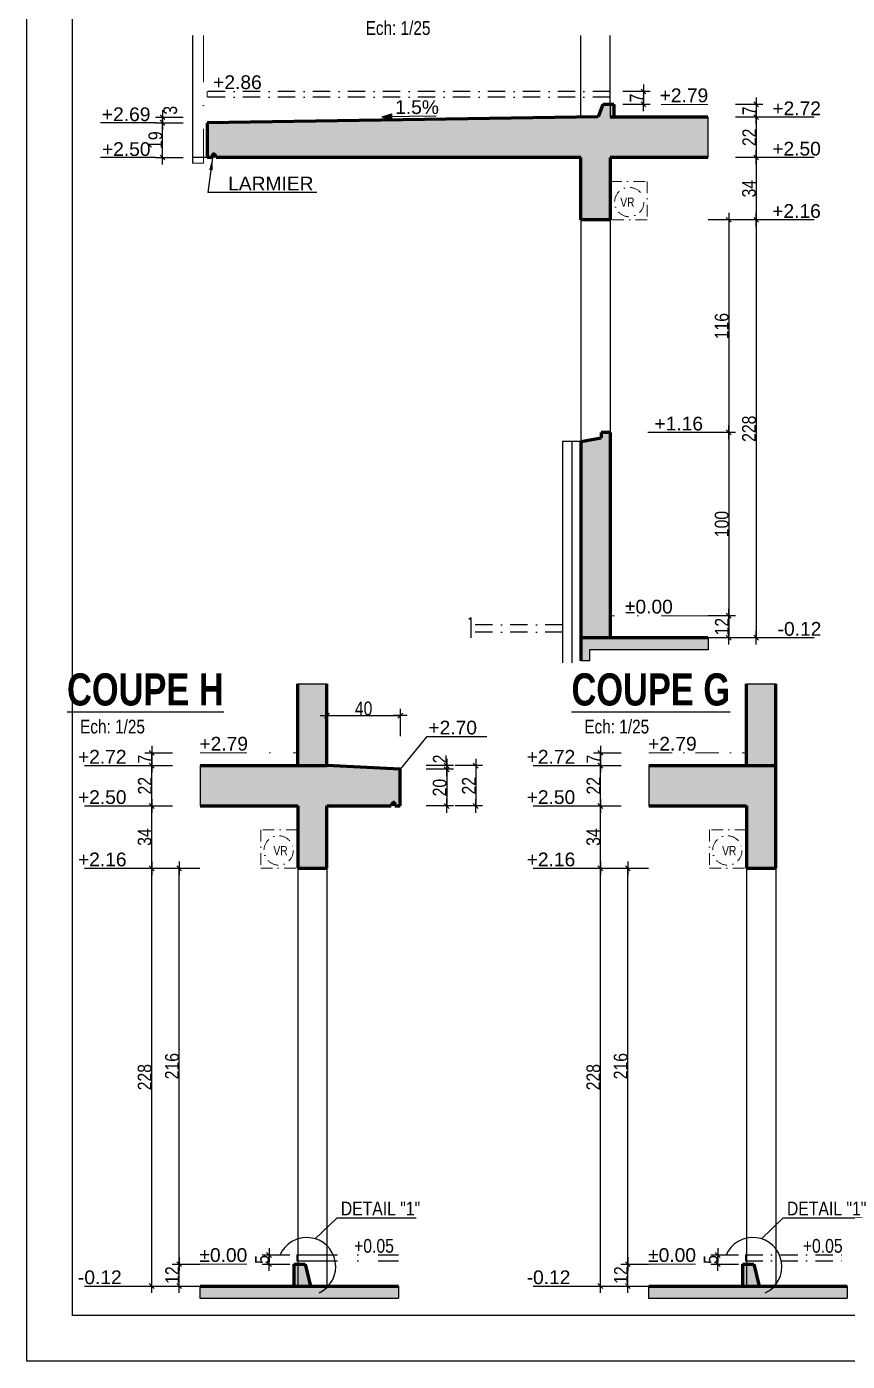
# Model space of a CAD drawing. Header units: millimetres. Extents: x -1734 to 5256, y -3612 to 588.
# Drawn here: x -1734 to -838, y -3612 to -2156 of the extents above; entities that cross this region are included whole.
import ezdxf
from ezdxf.enums import TextEntityAlignment as Align

# ---------------------------------------------------------------- set-up
doc = ezdxf.new("R2010")
doc.units = ezdxf.units.MM
for name, pattern in [('CACHEX2', [19.05, 12.7, -6.35]), ('TIRETPT2', [12.7, 6.35, -3.175, 0, -3.175]), ('TIRETPTX2', [50.8, 25.4, -12.7, 0, -12.7])]:
    doc.linetypes.add(name, pattern=pattern)
for name, color, linetype in [('01_Cad_2', 5, 'Continuous'), ('01_cote_gen', 4, 'Continuous'), ('01_linteaux', 2, 'Continuous'), ('01_poch_BN', 9, 'Continuous'), ('01_texte', 230, 'Continuous'), ('AA_COTES', 2, 'Continuous')]:
    doc.layers.add(name, color=color, linetype=linetype)
doc.layers.add('01_murs_coup', color=5, linetype='Continuous', lineweight=60)
doc.layers.add('01_tram_axes', color=2, linetype='TIRETPTX2', lineweight=9)
doc.styles.add('ARIAL', font='arial.ttf')
doc.styles.add('Arial Narrow', font='ARIALN.TTF')
doc.styles.add('impact', font='impact.ttf')
doc.styles.add('MATTE_TXT', font='arial.ttf')
doc.styles.add('STYLE2', font='ARIALN.TTF')
doc.linetypes.add('ISOLATION', pattern='A,0.00254,-2.54,[134,ltypeshp.shx,S=2.54,R=0,X=-2.54,Y=0],-5.08,[134,ltypeshp.shx,S=2.54,R=180,X=2.54,Y=0],-2.54', length=10.16254)
doc.dimstyles.new('JB25', dxfattribs={"dimscale": 0.1, "dimtxt": 150, "dimasz": 15, "dimexe": 0.1, "dimexo": 0.1, "dimgap": 0.09, "dimtad": 1, "dimdec": 1, "dimlfac": 0.5, "dimdsep": 46, "dimtxsty": 'STYLE2', "dimblk1": 'BOND_G', "dimblk2": 'BOND_D', "dimsah": 1, "dimcen": 1.5, "dimdle": 0.01, "dimse1": 1, "dimse2": 1, "dimclrd": 4, "dimclre": 2, "dimclrt": 6, "dimazin": 2, "dimtfac": 2.333333, "dimtdec": 1, "dimtix": 1, "dimtmove": 2, "dimatfit": 3, "dimldrblk": 'BOND_G', "dimfxl": 1, "dimtolj": 1, "dimtzin": 0, "dimarcsym": 0})

# ---------------------------------------------------------------- blocks, each defined once
blk = doc.blocks.new('BOND_G')
at = {"layer": 'AA_COTES', "color": 0}
for p, q in [((0, -5), (0, 15)), ((5, 0), (-5, 0)), ((1.77, 1.77), (-1.77, -1.77))]:
    blk.add_line(p, q, dxfattribs=at)
blk = doc.blocks.new('BOND_D')
at = {"layer": 'AA_COTES', "color": 0}
for p, q in [((5, 0), (-5, 0)), ((-1.77, -1.77), (1.77, 1.77)), ((0, 5), (0, -15))]:
    blk.add_line(p, q, dxfattribs=at)
blk = doc.blocks.new('*D286')
at = {"layer": '01_cote_gen', "color": 4, "lineweight": -2, "ltscale": 2, "transparency": 16777216}
blk.add_line((-1077.3, -3528.7), (-1077.3, -3507.7), dxfattribs=at)
at = {"layer": 'DEFPOINTS', "color": 0, "ltscale": 2}
for p in [(-1077.3, -3506.2), (-1038.8, -3506.2), (-1025.4, -3530.2)]:
    blk.add_point(p, dxfattribs=at)
at = {"layer": '01_cote_gen', "color": 4, "lineweight": -2, "ltscale": 2, "transparency": 16777216, "xscale": 1.5, "yscale": 1.5, "zscale": 1.5}
for name, p, rotation in [('BOND_D', (-1077.3, -3506.2), 90), ('BOND_G', (-1077.3, -3530.2), 270)]:
    blk.add_blockref(name, p, dxfattribs=dict(at, rotation=rotation))
at = {"layer": '01_cote_gen', "color": 6, "ltscale": 2, "transparency": 16777216, "insert": (-1084.8, -3518.2), "char_height": 15, "attachment_point": 5, "rotation": 90, "style": 'STYLE2'}
blk.add_mtext('\\A1;12', dxfattribs=at)
blk = doc.blocks.new('*D287')
at = {"layer": '01_cote_gen', "color": 4, "lineweight": -2, "ltscale": 2, "transparency": 16777216}
blk.add_line((-1107.2, -3072.7), (-1107.2, -3007.7), dxfattribs=at)
at = {"layer": 'DEFPOINTS', "color": 0, "ltscale": 2}
for p in [(-1107.2, -3006.2), (-1043.6, -3006.2), (-1056.9, -3074.2)]:
    blk.add_point(p, dxfattribs=at)
at = {"layer": '01_cote_gen', "color": 4, "lineweight": -2, "ltscale": 2, "transparency": 16777216, "xscale": 1.5, "yscale": 1.5, "zscale": 1.5}
for name, p, rotation in [('BOND_D', (-1107.2, -3006.2), 90), ('BOND_G', (-1107.2, -3074.2), 270)]:
    blk.add_blockref(name, p, dxfattribs=dict(at, rotation=rotation))
at = {"layer": '01_cote_gen', "color": 6, "ltscale": 2, "transparency": 16777216, "insert": (-1114.8, -3040.2), "char_height": 15, "attachment_point": 5, "rotation": 90, "style": 'STYLE2'}
blk.add_mtext('\\A1;34', dxfattribs=at)
blk = doc.blocks.new('*D288')
at = {"layer": '01_cote_gen', "color": 4, "lineweight": -2, "ltscale": 2, "transparency": 16777216}
blk.add_line((-1107.2, -3004.7), (-1107.2, -2963.7), dxfattribs=at)
at = {"layer": 'DEFPOINTS', "color": 0, "ltscale": 2}
for p in [(-1107.2, -2962.2), (-1016.8, -2962.2), (-1016.8, -3006.2)]:
    blk.add_point(p, dxfattribs=at)
at = {"layer": '01_cote_gen', "color": 4, "lineweight": -2, "ltscale": 2, "transparency": 16777216, "xscale": 1.5, "yscale": 1.5, "zscale": 1.5}
for name, p, rotation in [('BOND_D', (-1107.2, -2962.2), 90), ('BOND_G', (-1107.2, -3006.2), 270)]:
    blk.add_blockref(name, p, dxfattribs=dict(at, rotation=rotation))
at = {"layer": '01_cote_gen', "color": 6, "ltscale": 2, "transparency": 16777216, "insert": (-1114.7, -2984.2), "char_height": 15, "attachment_point": 5, "rotation": 90, "style": 'STYLE2'}
blk.add_mtext('\\A1;22', dxfattribs=at)
blk = doc.blocks.new('*D289')
at = {"layer": '01_cote_gen', "color": 4, "lineweight": -2, "ltscale": 2, "transparency": 16777216}
blk.add_line((-1107.2, -3528.7), (-1107.2, -3075.7), dxfattribs=at)
at = {"layer": 'DEFPOINTS', "color": 0, "ltscale": 2}
for p in [(-1107.2, -3074.2), (-1027.1, -3074.2), (-1032.9, -3530.2)]:
    blk.add_point(p, dxfattribs=at)
at = {"layer": '01_cote_gen', "color": 4, "lineweight": -2, "ltscale": 2, "transparency": 16777216, "xscale": 1.5, "yscale": 1.5, "zscale": 1.5}
for name, p, rotation in [('BOND_D', (-1107.2, -3074.2), 90), ('BOND_G', (-1107.2, -3530.2), 270)]:
    blk.add_blockref(name, p, dxfattribs=dict(at, rotation=rotation))
at = {"layer": '01_cote_gen', "color": 6, "ltscale": 2, "transparency": 16777216, "insert": (-1114.8, -3302.2), "char_height": 15, "attachment_point": 5, "rotation": 90, "style": 'STYLE2'}
blk.add_mtext('\\A1;228', dxfattribs=at)
blk = doc.blocks.new('*D290')
at = {"layer": '01_cote_gen', "color": 4, "lineweight": -2, "ltscale": 2, "transparency": 16777216}
blk.add_line((-1107.2, -2960.7), (-1107.2, -2949.7), dxfattribs=at)
at = {"layer": 'DEFPOINTS', "color": 0, "ltscale": 2}
for p in [(-1107.2, -2948.2), (-1046, -2948.2), (-1084.7, -2962.2)]:
    blk.add_point(p, dxfattribs=at)
at = {"layer": '01_cote_gen', "color": 4, "lineweight": -2, "ltscale": 2, "transparency": 16777216, "xscale": 1.5, "yscale": 1.5, "zscale": 1.5}
for name, p, rotation in [('BOND_D', (-1107.2, -2948.2), 90), ('BOND_G', (-1107.2, -2962.2), 270)]:
    blk.add_blockref(name, p, dxfattribs=dict(at, rotation=rotation))
at = {"layer": '01_cote_gen', "color": 6, "ltscale": 2, "transparency": 16777216, "insert": (-1114.7, -2955.2), "char_height": 15, "attachment_point": 5, "rotation": 90, "style": 'STYLE2'}
blk.add_mtext('\\A1;7', dxfattribs=at)
blk = doc.blocks.new('*D291')
at = {"layer": '01_cote_gen', "color": 4, "lineweight": -2, "ltscale": 2, "transparency": 16777216}
blk.add_line((-1077.3, -3504.7), (-1077.3, -3075.7), dxfattribs=at)
at = {"layer": 'DEFPOINTS', "color": 0, "ltscale": 2}
for p in [(-1084.7, -3074.2), (-1077.3, -3074.2), (-1069.8, -3506.2)]:
    blk.add_point(p, dxfattribs=at)
at = {"layer": '01_cote_gen', "color": 4, "lineweight": -2, "ltscale": 2, "transparency": 16777216, "xscale": 1.5, "yscale": 1.5, "zscale": 1.5}
for name, p, rotation in [('BOND_D', (-1077.3, -3074.2), 90), ('BOND_G', (-1077.3, -3506.2), 270)]:
    blk.add_blockref(name, p, dxfattribs=dict(at, rotation=rotation))
at = {"layer": '01_cote_gen', "color": 6, "ltscale": 2, "transparency": 16777216, "insert": (-1085, -3290.2), "char_height": 15, "attachment_point": 5, "rotation": 90, "style": 'STYLE2'}
blk.add_mtext('\\A1;216', dxfattribs=at)
blk = doc.blocks.new('*D292')
at = {"layer": '01_cote_gen', "color": 4, "lineweight": -2, "transparency": 16777216}
blk.add_line((-979.1, -3504.7), (-979.1, -3497.7), dxfattribs=at)
at = {"layer": 'DEFPOINTS', "color": 0}
for p in [(-979.1, -3496.2), (-943.7, -3496.2), (-939.8, -3506.2)]:
    blk.add_point(p, dxfattribs=at)
at = {"layer": '01_cote_gen', "color": 4, "lineweight": -2, "transparency": 16777216, "xscale": 1.5, "yscale": 1.5, "zscale": 1.5}
for name, p, rotation in [('BOND_D', (-979.1, -3496.2), 90), ('BOND_G', (-979.1, -3506.2), 270)]:
    blk.add_blockref(name, p, dxfattribs=dict(at, rotation=rotation))
at = {"layer": '01_cote_gen', "color": 6, "transparency": 16777216, "insert": (-986.7, -3501.2), "char_height": 15, "attachment_point": 5, "rotation": 90, "style": 'STYLE2'}
blk.add_mtext('\\A1;5', dxfattribs=at)
blk = doc.blocks.new('*D300')
at = {"layer": '01_cote_gen', "color": 4, "lineweight": -2, "ltscale": 2, "transparency": 16777216}
blk.add_line((-1567.1, -3528.7), (-1567.1, -3507.7), dxfattribs=at)
at = {"layer": 'DEFPOINTS', "color": 0, "ltscale": 2}
for p in [(-1567.1, -3506.2), (-1528.6, -3506.2), (-1515.2, -3530.2)]:
    blk.add_point(p, dxfattribs=at)
at = {"layer": '01_cote_gen', "color": 4, "lineweight": -2, "ltscale": 2, "transparency": 16777216, "xscale": 1.5, "yscale": 1.5, "zscale": 1.5}
for name, p, rotation in [('BOND_D', (-1567.1, -3506.2), 90), ('BOND_G', (-1567.1, -3530.2), 270)]:
    blk.add_blockref(name, p, dxfattribs=dict(at, rotation=rotation))
at = {"layer": '01_cote_gen', "color": 6, "ltscale": 2, "transparency": 16777216, "insert": (-1574.7, -3518.2), "char_height": 15, "attachment_point": 5, "rotation": 90, "style": 'STYLE2'}
blk.add_mtext('\\A1;12', dxfattribs=at)
blk = doc.blocks.new('*D301')
at = {"layer": '01_cote_gen', "color": 4, "lineweight": -2, "ltscale": 2, "transparency": 16777216}
blk.add_line((-1597, -3072.7), (-1597, -3007.7), dxfattribs=at)
at = {"layer": 'DEFPOINTS', "color": 0, "ltscale": 2}
for p in [(-1597, -3006.2), (-1533.5, -3006.2), (-1546.8, -3074.2)]:
    blk.add_point(p, dxfattribs=at)
at = {"layer": '01_cote_gen', "color": 4, "lineweight": -2, "ltscale": 2, "transparency": 16777216, "xscale": 1.5, "yscale": 1.5, "zscale": 1.5}
for name, p, rotation in [('BOND_D', (-1597, -3006.2), 90), ('BOND_G', (-1597, -3074.2), 270)]:
    blk.add_blockref(name, p, dxfattribs=dict(at, rotation=rotation))
at = {"layer": '01_cote_gen', "color": 6, "ltscale": 2, "transparency": 16777216, "insert": (-1604.7, -3040.2), "char_height": 15, "attachment_point": 5, "rotation": 90, "style": 'STYLE2'}
blk.add_mtext('\\A1;34', dxfattribs=at)
blk = doc.blocks.new('*D302')
at = {"layer": '01_cote_gen', "color": 4, "lineweight": -2, "ltscale": 2, "transparency": 16777216}
blk.add_line((-1597, -3004.7), (-1597, -2963.7), dxfattribs=at)
at = {"layer": 'DEFPOINTS', "color": 0, "ltscale": 2}
for p in [(-1597, -2962.2), (-1506.6, -2962.2), (-1506.6, -3006.2)]:
    blk.add_point(p, dxfattribs=at)
at = {"layer": '01_cote_gen', "color": 4, "lineweight": -2, "ltscale": 2, "transparency": 16777216, "xscale": 1.5, "yscale": 1.5, "zscale": 1.5}
for name, p, rotation in [('BOND_D', (-1597, -2962.2), 90), ('BOND_G', (-1597, -3006.2), 270)]:
    blk.add_blockref(name, p, dxfattribs=dict(at, rotation=rotation))
at = {"layer": '01_cote_gen', "color": 6, "ltscale": 2, "transparency": 16777216, "insert": (-1604.5, -2984.2), "char_height": 15, "attachment_point": 5, "rotation": 90, "style": 'STYLE2'}
blk.add_mtext('\\A1;22', dxfattribs=at)
blk = doc.blocks.new('*D303')
at = {"layer": '01_cote_gen', "color": 4, "lineweight": -2, "ltscale": 2, "transparency": 16777216}
blk.add_line((-1597, -3528.7), (-1597, -3075.7), dxfattribs=at)
at = {"layer": 'DEFPOINTS', "color": 0, "ltscale": 2}
for p in [(-1597, -3074.2), (-1516.9, -3074.2), (-1522.8, -3530.2)]:
    blk.add_point(p, dxfattribs=at)
at = {"layer": '01_cote_gen', "color": 4, "lineweight": -2, "ltscale": 2, "transparency": 16777216, "xscale": 1.5, "yscale": 1.5, "zscale": 1.5}
for name, p, rotation in [('BOND_D', (-1597, -3074.2), 90), ('BOND_G', (-1597, -3530.2), 270)]:
    blk.add_blockref(name, p, dxfattribs=dict(at, rotation=rotation))
at = {"layer": '01_cote_gen', "color": 6, "ltscale": 2, "transparency": 16777216, "insert": (-1604.7, -3302.2), "char_height": 15, "attachment_point": 5, "rotation": 90, "style": 'STYLE2'}
blk.add_mtext('\\A1;228', dxfattribs=at)
blk = doc.blocks.new('*D304')
at = {"layer": '01_cote_gen', "color": 4, "lineweight": -2, "ltscale": 2, "transparency": 16777216}
blk.add_line((-1597, -2960.7), (-1597, -2949.7), dxfattribs=at)
at = {"layer": 'DEFPOINTS', "color": 0, "ltscale": 2}
for p in [(-1597, -2948.2), (-1535.8, -2948.2), (-1574.5, -2962.2)]:
    blk.add_point(p, dxfattribs=at)
at = {"layer": '01_cote_gen', "color": 4, "lineweight": -2, "ltscale": 2, "transparency": 16777216, "xscale": 1.5, "yscale": 1.5, "zscale": 1.5}
for name, p, rotation in [('BOND_D', (-1597, -2948.2), 90), ('BOND_G', (-1597, -2962.2), 270)]:
    blk.add_blockref(name, p, dxfattribs=dict(at, rotation=rotation))
at = {"layer": '01_cote_gen', "color": 6, "ltscale": 2, "transparency": 16777216, "insert": (-1604.5, -2955.2), "char_height": 15, "attachment_point": 5, "rotation": 90, "style": 'STYLE2'}
blk.add_mtext('\\A1;7', dxfattribs=at)
blk = doc.blocks.new('*D305')
at = {"layer": '01_cote_gen', "color": 4, "lineweight": -2, "ltscale": 2, "transparency": 16777216}
blk.add_line((-1567.1, -3504.7), (-1567.1, -3075.7), dxfattribs=at)
at = {"layer": 'DEFPOINTS', "color": 0, "ltscale": 2}
for p in [(-1574.5, -3074.2), (-1567.1, -3074.2), (-1559.6, -3506.2)]:
    blk.add_point(p, dxfattribs=at)
at = {"layer": '01_cote_gen', "color": 4, "lineweight": -2, "ltscale": 2, "transparency": 16777216, "xscale": 1.5, "yscale": 1.5, "zscale": 1.5}
for name, p, rotation in [('BOND_D', (-1567.1, -3074.2), 90), ('BOND_G', (-1567.1, -3506.2), 270)]:
    blk.add_blockref(name, p, dxfattribs=dict(at, rotation=rotation))
at = {"layer": '01_cote_gen', "color": 6, "ltscale": 2, "transparency": 16777216, "insert": (-1574.8, -3290.2), "char_height": 15, "attachment_point": 5, "rotation": 90, "style": 'STYLE2'}
blk.add_mtext('\\A1;216', dxfattribs=at)
blk = doc.blocks.new('*D306')
at = {"layer": '01_cote_gen', "color": 4, "lineweight": -2, "transparency": 16777216}
blk.add_line((-1468.9, -3504.7), (-1468.9, -3497.7), dxfattribs=at)
at = {"layer": 'DEFPOINTS', "color": 0}
for p in [(-1468.9, -3496.2), (-1433.5, -3496.2), (-1429.7, -3506.2)]:
    blk.add_point(p, dxfattribs=at)
at = {"layer": '01_cote_gen', "color": 4, "lineweight": -2, "transparency": 16777216, "xscale": 1.5, "yscale": 1.5, "zscale": 1.5}
for name, p, rotation in [('BOND_D', (-1468.9, -3496.2), 90), ('BOND_G', (-1468.9, -3506.2), 270)]:
    blk.add_blockref(name, p, dxfattribs=dict(at, rotation=rotation))
at = {"layer": '01_cote_gen', "color": 6, "transparency": 16777216, "insert": (-1476.5, -3501.2), "char_height": 15, "attachment_point": 5, "rotation": 90, "style": 'STYLE2'}
blk.add_mtext('\\A1;5', dxfattribs=at)
blk = doc.blocks.new('*D307')
at = {"layer": '01_cote_gen', "color": 4, "lineweight": -2, "transparency": 16777216}
blk.add_line((-1243.3, -2963.7), (-1243.3, -3004.7), dxfattribs=at)
at = {"layer": 'DEFPOINTS', "color": 0}
for p in [(-1405.7, -2962.2), (-1325.7, -3006.2), (-1243.3, -3006.2)]:
    blk.add_point(p, dxfattribs=at)
at = {"layer": '01_cote_gen', "color": 4, "lineweight": -2, "transparency": 16777216, "xscale": 1.5, "yscale": 1.5, "zscale": 1.5}
for name, p, rotation in [('BOND_G', (-1243.3, -2962.2), 90), ('BOND_D', (-1243.3, -3006.2), 270)]:
    blk.add_blockref(name, p, dxfattribs=dict(at, rotation=rotation))
at = {"layer": '01_cote_gen', "color": 6, "transparency": 16777216, "insert": (-1250.8, -2984.2), "char_height": 15, "attachment_point": 5, "rotation": 90, "style": 'STYLE2'}
blk.add_mtext('\\A1;22', dxfattribs=at)
blk = doc.blocks.new('*D308')
at = {"layer": '01_cote_gen', "color": 4, "lineweight": -2, "transparency": 16777216}
blk.add_line((-1275, -2967.7), (-1275, -3004.7), dxfattribs=at)
at = {"layer": 'DEFPOINTS', "color": 0}
for p in [(-1325.7, -2966.2), (-1325.7, -3006.2), (-1275, -3006.2)]:
    blk.add_point(p, dxfattribs=at)
at = {"layer": '01_cote_gen', "color": 4, "lineweight": -2, "transparency": 16777216, "xscale": 1.5, "yscale": 1.5, "zscale": 1.5}
for name, p, rotation in [('BOND_G', (-1275, -2966.2), 90), ('BOND_D', (-1275, -3006.2), 270)]:
    blk.add_blockref(name, p, dxfattribs=dict(at, rotation=rotation))
at = {"layer": '01_cote_gen', "color": 6, "transparency": 16777216, "insert": (-1282.6, -2986.2), "char_height": 15, "attachment_point": 5, "rotation": 90, "style": 'STYLE2'}
blk.add_mtext('\\A1;20', dxfattribs=at)
blk = doc.blocks.new('*D309')
at = {"layer": '01_cote_gen', "color": 4, "lineweight": -2, "transparency": 16777216}
blk.add_line((-1275, -2963.7), (-1275, -2964.7), dxfattribs=at)
at = {"layer": 'DEFPOINTS', "color": 0}
for p in [(-1405.7, -2962.2), (-1325.7, -2966.2), (-1275, -2966.2)]:
    blk.add_point(p, dxfattribs=at)
at = {"layer": '01_cote_gen', "color": 4, "lineweight": -2, "transparency": 16777216, "xscale": 1.5, "yscale": 1.5, "zscale": 1.5}
for name, p, rotation in [('BOND_G', (-1275, -2962.2), 90), ('BOND_D', (-1275, -2966.2), 270)]:
    blk.add_blockref(name, p, dxfattribs=dict(at, rotation=rotation))
at = {"layer": '01_cote_gen', "color": 6, "transparency": 16777216, "insert": (-1282.5, -2954.9), "char_height": 15, "attachment_point": 5, "rotation": 90, "style": 'STYLE2'}
blk.add_mtext('\\A1;2', dxfattribs=at)
blk = doc.blocks.new('*D310')
at = {"layer": '01_cote_gen', "color": 4, "lineweight": -2, "transparency": 16777216}
blk.add_line((-1404.2, -2907.6), (-1327.2, -2907.6), dxfattribs=at)
at = {"layer": 'DEFPOINTS', "color": 0}
for p in [(-1325.7, -2907.6), (-1405.7, -2924.6), (-1325.7, -2966.2)]:
    blk.add_point(p, dxfattribs=at)
at = {"layer": '01_cote_gen', "color": 4, "lineweight": -2, "transparency": 16777216, "xscale": 1.5, "yscale": 1.5, "zscale": 1.5, "rotation": 180}
blk.add_blockref('BOND_G', (-1405.7, -2907.6), dxfattribs=at)
at = {"layer": '01_cote_gen', "color": 4, "lineweight": -2, "transparency": 16777216, "xscale": 1.5, "yscale": 1.5, "zscale": 1.5}
blk.add_blockref('BOND_D', (-1325.7, -2907.6), dxfattribs=at)
at = {"layer": '01_cote_gen', "color": 6, "transparency": 16777216, "insert": (-1365.7, -2899.9), "char_height": 15, "attachment_point": 5, "style": 'STYLE2'}
blk.add_mtext('\\A1;40', dxfattribs=at)
blk = doc.blocks.new('*D462')
at = {"layer": '01_cote_gen', "color": 4, "lineweight": -2, "transparency": 16777216}
blk.add_line((-937.2, -2242.1), (-937.2, -2253.1), dxfattribs=at)
at = {"layer": 'DEFPOINTS', "color": 0}
for p in [(-990, -2240.6), (-990, -2254.6), (-937.2, -2254.6)]:
    blk.add_point(p, dxfattribs=at)
at = {"layer": '01_cote_gen', "color": 4, "lineweight": -2, "transparency": 16777216, "xscale": 1.5, "yscale": 1.5, "zscale": 1.5}
for name, p, rotation in [('BOND_G', (-937.2, -2240.6), 90), ('BOND_D', (-937.2, -2254.6), 270)]:
    blk.add_blockref(name, p, dxfattribs=dict(at, rotation=rotation))
at = {"layer": '01_cote_gen', "color": 6, "transparency": 16777216, "insert": (-944.7, -2247.6), "char_height": 15, "attachment_point": 5, "rotation": 90, "style": 'STYLE2'}
blk.add_mtext('\\A1;7', dxfattribs=at)
blk = doc.blocks.new('*D463')
at = {"layer": '01_cote_gen', "color": 4, "lineweight": -2, "transparency": 16777216}
blk.add_line((-937.2, -2256.1), (-937.2, -2297.1), dxfattribs=at)
at = {"layer": 'DEFPOINTS', "color": 0}
for p in [(-959.7, -2254.6), (-990, -2298.6), (-937.2, -2298.6)]:
    blk.add_point(p, dxfattribs=at)
at = {"layer": '01_cote_gen', "color": 4, "lineweight": -2, "transparency": 16777216, "xscale": 1.5, "yscale": 1.5, "zscale": 1.5}
for name, p, rotation in [('BOND_G', (-937.2, -2254.6), 90), ('BOND_D', (-937.2, -2298.6), 270)]:
    blk.add_blockref(name, p, dxfattribs=dict(at, rotation=rotation))
at = {"layer": '01_cote_gen', "color": 6, "transparency": 16777216, "insert": (-944.7, -2276.6), "char_height": 15, "attachment_point": 5, "rotation": 90, "style": 'STYLE2'}
blk.add_mtext('\\A1;22', dxfattribs=at)
blk = doc.blocks.new('*D464')
at = {"layer": '01_cote_gen', "color": 4, "lineweight": -2, "transparency": 16777216}
blk.add_line((-937.2, -2300.1), (-937.2, -2365.1), dxfattribs=at)
at = {"layer": 'DEFPOINTS', "color": 0}
for p in [(-959.7, -2298.6), (-944.7, -2366.6), (-937.2, -2366.6)]:
    blk.add_point(p, dxfattribs=at)
at = {"layer": '01_cote_gen', "color": 4, "lineweight": -2, "transparency": 16777216, "xscale": 1.5, "yscale": 1.5, "zscale": 1.5}
for name, p, rotation in [('BOND_G', (-937.2, -2298.6), 90), ('BOND_D', (-937.2, -2366.6), 270)]:
    blk.add_blockref(name, p, dxfattribs=dict(at, rotation=rotation))
at = {"layer": '01_cote_gen', "color": 6, "transparency": 16777216, "insert": (-944.9, -2332.6), "char_height": 15, "attachment_point": 5, "rotation": 90, "style": 'STYLE2'}
blk.add_mtext('\\A1;34', dxfattribs=at)
blk = doc.blocks.new('*D465')
at = {"layer": '01_cote_gen', "color": 4, "lineweight": -2, "transparency": 16777216}
blk.add_line((-937.2, -2368.1), (-937.2, -2821.1), dxfattribs=at)
at = {"layer": 'DEFPOINTS', "color": 0}
for p in [(-959.7, -2366.6), (-937.2, -2822.6), (-929.7, -2822.6)]:
    blk.add_point(p, dxfattribs=at)
at = {"layer": '01_cote_gen', "color": 4, "lineweight": -2, "transparency": 16777216, "xscale": 1.5, "yscale": 1.5, "zscale": 1.5}
for name, p, rotation in [('BOND_G', (-937.2, -2366.6), 90), ('BOND_D', (-937.2, -2822.6), 270)]:
    blk.add_blockref(name, p, dxfattribs=dict(at, rotation=rotation))
at = {"layer": '01_cote_gen', "color": 6, "transparency": 16777216, "insert": (-944.9, -2594.6), "char_height": 15, "attachment_point": 5, "rotation": 90, "style": 'STYLE2'}
blk.add_mtext('\\A1;228', dxfattribs=at)
blk = doc.blocks.new('*D466')
at = {"layer": '01_cote_gen', "color": 4, "lineweight": -2, "transparency": 16777216}
blk.add_line((-967.1, -2800.1), (-967.1, -2821.1), dxfattribs=at)
at = {"layer": 'DEFPOINTS', "color": 0}
for p in [(-974.6, -2798.6), (-990, -2822.6), (-967.1, -2822.6)]:
    blk.add_point(p, dxfattribs=at)
at = {"layer": '01_cote_gen', "color": 4, "lineweight": -2, "transparency": 16777216, "xscale": 1.5, "yscale": 1.5, "zscale": 1.5}
for name, p, rotation in [('BOND_G', (-967.1, -2798.6), 90), ('BOND_D', (-967.1, -2822.6), 270)]:
    blk.add_blockref(name, p, dxfattribs=dict(at, rotation=rotation))
at = {"layer": '01_cote_gen', "color": 6, "transparency": 16777216, "insert": (-974.6, -2810.6), "char_height": 15, "attachment_point": 5, "rotation": 90, "style": 'STYLE2'}
blk.add_mtext('\\A1;12', dxfattribs=at)
blk = doc.blocks.new('*D467')
at = {"layer": '01_cote_gen', "color": 4, "lineweight": -2, "transparency": 16777216}
blk.add_line((-1060.2, -2228.1), (-1060.2, -2239.1), dxfattribs=at)
at = {"layer": 'DEFPOINTS', "color": 0}
for p in [(-1096.5, -2226.6), (-1072.3, -2240.6), (-1060.2, -2240.6)]:
    blk.add_point(p, dxfattribs=at)
at = {"layer": '01_cote_gen', "color": 4, "lineweight": -2, "transparency": 16777216, "xscale": 1.5, "yscale": 1.5, "zscale": 1.5}
for name, p, rotation in [('BOND_G', (-1060.2, -2226.6), 90), ('BOND_D', (-1060.2, -2240.6), 270)]:
    blk.add_blockref(name, p, dxfattribs=dict(at, rotation=rotation))
at = {"layer": '01_cote_gen', "color": 6, "transparency": 16777216, "insert": (-1067.7, -2233.6), "char_height": 15, "attachment_point": 5, "rotation": 90, "style": 'STYLE2'}
blk.add_mtext('\\A1;7', dxfattribs=at)
blk = doc.blocks.new('*D468')
at = {"layer": '01_cote_gen', "color": 4, "lineweight": -2, "transparency": 16777216}
blk.add_line((-1585.3, -2297.1), (-1585.3, -2262.1), dxfattribs=at)
at = {"layer": 'DEFPOINTS', "color": 0}
for p in [(-1585.3, -2260.6), (-1536.5, -2260.6), (-1536.5, -2298.6)]:
    blk.add_point(p, dxfattribs=at)
at = {"layer": '01_cote_gen', "color": 4, "lineweight": -2, "transparency": 16777216, "xscale": 1.5, "yscale": 1.5, "zscale": 1.5}
for name, p, rotation in [('BOND_D', (-1585.3, -2260.6), 90), ('BOND_G', (-1585.3, -2298.6), 270)]:
    blk.add_blockref(name, p, dxfattribs=dict(at, rotation=rotation))
at = {"layer": '01_cote_gen', "color": 6, "transparency": 16777216, "insert": (-1593, -2279.6), "char_height": 15, "attachment_point": 5, "rotation": 90, "style": 'STYLE2'}
blk.add_mtext('\\A1;19', dxfattribs=at)
blk = doc.blocks.new('*D469')
at = {"layer": '01_cote_gen', "color": 4, "lineweight": -2, "transparency": 16777216}
blk.add_line((-1585.3, -2259.1), (-1585.3, -2256.1), dxfattribs=at)
at = {"layer": 'DEFPOINTS', "color": 0}
for p in [(-1585.3, -2254.6), (-1094.5, -2254.6), (-1536.5, -2260.6)]:
    blk.add_point(p, dxfattribs=at)
at = {"layer": '01_cote_gen', "color": 4, "lineweight": -2, "transparency": 16777216, "xscale": 1.5, "yscale": 1.5, "zscale": 1.5}
for name, p, rotation in [('BOND_D', (-1585.3, -2254.6), 90), ('BOND_G', (-1585.3, -2260.6), 270)]:
    blk.add_blockref(name, p, dxfattribs=dict(at, rotation=rotation))
at = {"layer": '01_cote_gen', "color": 6, "transparency": 16777216, "insert": (-1576.7, -2247.1), "char_height": 15, "attachment_point": 5, "rotation": 90, "style": 'STYLE2'}
blk.add_mtext('\\A1;3', dxfattribs=at)
blk = doc.blocks.new('*D470')
at = {"layer": '01_cote_gen', "color": 4, "lineweight": -2, "transparency": 16777216}
blk.add_line((-967.1, -2368.1), (-967.1, -2597.1), dxfattribs=at)
at = {"layer": 'DEFPOINTS', "color": 0}
for p in [(-960.5, -2366.6), (-1096.5, -2598.6), (-967.1, -2598.6)]:
    blk.add_point(p, dxfattribs=at)
at = {"layer": '01_cote_gen', "color": 4, "lineweight": -2, "transparency": 16777216, "xscale": 1.5, "yscale": 1.5, "zscale": 1.5}
for name, p, rotation in [('BOND_G', (-967.1, -2366.6), 90), ('BOND_D', (-967.1, -2598.6), 270)]:
    blk.add_blockref(name, p, dxfattribs=dict(at, rotation=rotation))
at = {"layer": '01_cote_gen', "color": 6, "transparency": 16777216, "insert": (-974.7, -2482.6), "char_height": 15, "attachment_point": 5, "rotation": 90, "style": 'STYLE2'}
blk.add_mtext('\\A1;116', dxfattribs=at)
blk = doc.blocks.new('*D471')
at = {"layer": '01_cote_gen', "color": 4, "lineweight": -2, "transparency": 16777216}
blk.add_line((-967.1, -2600.1), (-967.1, -2797.1), dxfattribs=at)
at = {"layer": 'DEFPOINTS', "color": 0}
for p in [(-974.6, -2598.6), (-981.9, -2798.6), (-967.1, -2798.6)]:
    blk.add_point(p, dxfattribs=at)
at = {"layer": '01_cote_gen', "color": 4, "lineweight": -2, "transparency": 16777216, "xscale": 1.5, "yscale": 1.5, "zscale": 1.5}
for name, p, rotation in [('BOND_G', (-967.1, -2598.6), 90), ('BOND_D', (-967.1, -2798.6), 270)]:
    blk.add_blockref(name, p, dxfattribs=dict(at, rotation=rotation))
at = {"layer": '01_cote_gen', "color": 6, "transparency": 16777216, "insert": (-974.7, -2698.6), "char_height": 15, "attachment_point": 5, "rotation": 90, "style": 'STYLE2'}
blk.add_mtext('\\A1;100', dxfattribs=at)

msp = doc.modelspace()

# ---------------------------------------------------------------- hatches: boundary and pattern name
at = {"layer": '01_poch_BN'}
h = msp.add_hatch(color=256, dxfattribs=at)
h.dxf.hatch_style = 1
h.paths.add_polyline_path([(-990.04, -2254.63), (-1092.53, -2254.63), (-1092.53, -2240.63), (-1104.53, -2240.63), (-1109.47, -2254.35), (-1536.53, -2260.63), (-1536.53, -2298.63), (-1530.53, -2298.63), (-1530.53, -2294.63, -0.4142136), (-1526.53, -2298.63), (-1128.53, -2298.63), (-1128.53, -2366.63), (-1096.53, -2366.63), (-1096.53, -2298.63), (-990.04, -2298.63)])
h.paths.add_polyline_path([(-1096.53, -2598.63), (-1106.53, -2598.63), (-1106.53, -2604.63), (-1128.53, -2608.63), (-1128.53, -2822.63), (-1096.53, -2822.63)])
h.paths.add_polyline_path([(-989.57, -2822.63), (-1092.53, -2822.63), (-1128.53, -2822.63), (-1128.53, -2847.76), (-1119.18, -2847.76), (-1119.18, -2835.68), (-989.57, -2835.68)])
h = msp.add_hatch(color=256, dxfattribs=at)
h.dxf.hatch_style = 1
h.paths.add_polyline_path([(-1327.5, -3530.24), (-1405.67, -3530.24), (-1544.62, -3530.24), (-1544.62, -3543.28), (-1327.5, -3543.28)])
h.paths.add_polyline_path([(-1429.67, -3506.24), (-1441.67, -3506.24), (-1441.67, -3530.24), (-1423.67, -3530.24)])
h.paths.add_polyline_path([(-1405.67, -2873.13), (-1437.67, -2873.13), (-1437.67, -2962.24), (-1405.67, -2962.24)])
h.paths.add_polyline_path([(-1325.67, -2966.24), (-1405.67, -2962.24), (-1437.67, -2962.24), (-1544.15, -2962.24), (-1544.15, -3006.24), (-1437.67, -3006.24), (-1437.67, -3074.24), (-1405.67, -3074.24), (-1405.67, -3006.24), (-1335.67, -3006.24, -0.4142136), (-1331.67, -3002.24), (-1331.67, -3006.24), (-1325.67, -3006.24)])
h = msp.add_hatch(color=256, dxfattribs=at)
h.dxf.hatch_style = 1
h.paths.add_polyline_path([(-915.83, -2962.24), (-1054.32, -2962.24), (-1054.32, -3006.24), (-947.83, -3006.24), (-947.83, -3074.24), (-915.83, -3074.24)])
h.paths.add_polyline_path([(-915.83, -2873.13), (-947.83, -2873.13), (-947.83, -2962.24), (-915.83, -2962.24)])
h.paths.add_polyline_path([(-837.66, -3530.24), (-915.83, -3530.24), (-1054.78, -3530.24), (-1054.78, -3543.28), (-837.66, -3543.28)])
h.paths.add_polyline_path([(-939.83, -3506.24), (-951.83, -3506.24), (-951.83, -3530.24), (-933.83, -3530.24)])

# ---------------------------------------------------------------- linework, layer by layer
at = {"layer": '01_Cad_2'}
for p, q in [((-1733.51, -3612.28), (-1733.51, 587.72)), ((4206.49, -3612.28), (-1733.51, -3612.28))]:
    msp.add_line(p, q, dxfattribs=at)
at = {"layer": '01_Cad_2', "color": 2}
for p, q in [((-1683.51, -3562.28), (-1683.51, 537.72)), ((4206.49, -3562.28), (-1683.51, -3562.28))]:
    msp.add_line(p, q, dxfattribs=at)
at = {"layer": '01_linteaux'}
for p, q in [((-1552.53, -2165.53), (-1552.53, -2304.63)), ((-1128.53, -2254.63), (-1128.53, -2165.53)), ((-1096.53, -2240.63), (-1096.53, -2165.53)), ((-1092.53, -2254.63), (-1096.53, -2254.63)), ((-1536.53, -2298.63), (-1552.53, -2298.63)), ((-1128.53, -2366.63), (-1128.53, -2608.63)), ((-1096.53, -2366.63), (-1096.53, -2598.63)), ((-1148.53, -2608.63), (-1148.53, -2849.89)), ((-1128.53, -2608.63), (-1148.53, -2608.63)), ((-1437.67, -3074.24), (-1437.67, -3506.24)), ((-1405.67, -3074.24), (-1405.67, -3530.24)), ((-947.83, -3074.24), (-947.83, -3506.24)), ((-915.83, -3074.24), (-915.83, -3530.24)), ((-1437.67, -3506.24), (-1437.67, -3530.24)), ((-947.83, -3506.24), (-947.83, -3530.24))]:
    msp.add_line(p, q, dxfattribs=at)
at = {"layer": '01_linteaux', "linetype": 'TIRETPT2', "ltscale": 3}
for p, q in [((-1096.53, -2226.63), (-1536.53, -2226.63)), ((-1096.53, -2232.63), (-1536.53, -2232.63)), ((-1148.53, -2808.63), (-1248.53, -2808.63)), ((-1148.53, -2816.63), (-1248.53, -2816.63)), ((-948.81, -3496.24), (-837.66, -3496.24)), ((-948.81, -3502.64), (-837.66, -3502.64))]:
    msp.add_line(p, q, dxfattribs=at)
at = {"layer": '01_linteaux', "linetype": 'CACHEX2', "ltscale": 2}
msp.add_line((-1096.53, -2240.63), (-1096.53, -2254.63), dxfattribs=at)
at = {"layer": '01_linteaux', "linetype": 'TIRETPT2', "ltscale": 7}
for p, q in [((-1248.53, -2800.92), (-1250.92, -2802.67)), ((-1248.53, -2800.92), (-1248.53, -2822.63)), ((-1438.65, -3496.24), (-1327.5, -3496.24)), ((-1438.65, -3496.24), (-1438.65, -3502.64)), ((-1438.65, -3502.64), (-1327.5, -3502.64)), ((-948.81, -3496.24), (-948.81, -3502.64))]:
    msp.add_line(p, q, dxfattribs=at)
at = {"layer": '01_murs_coup'}
for p, q in [((-1104.53, -2240.63), (-1109.47, -2254.35)), ((-1092.53, -2240.63), (-1104.53, -2240.63)), ((-1092.53, -2240.63), (-1092.53, -2254.63)), ((-1109.47, -2254.35), (-1536.53, -2260.63)), ((-990.04, -2254.63), (-1096.53, -2254.63)), ((-1536.53, -2260.63), (-1536.53, -2298.63)), ((-1530.53, -2298.63), (-1536.53, -2298.63)), ((-1530.53, -2294.63), (-1530.53, -2298.63)), ((-1128.53, -2298.63), (-1526.53, -2298.63)), ((-1128.53, -2366.63), (-1128.53, -2298.63)), ((-990.04, -2298.63), (-1096.53, -2298.63)), ((-1096.53, -2298.63), (-1096.53, -2366.63)), ((-1096.53, -2366.63), (-1128.53, -2366.63)), ((-1128.53, -2608.63), (-1106.53, -2604.63)), ((-1106.53, -2598.63), (-1106.53, -2604.63)), ((-1096.53, -2598.63), (-1106.53, -2598.63)), ((-1096.53, -2598.63), (-1096.53, -2822.63)), ((-1128.53, -2608.63), (-1128.53, -2822.63)), ((-990.04, -2822.63), (-1128.53, -2822.63)), ((-1128.53, -2822.63), (-1128.53, -2847.76)), ((-990.04, -2822.63), (-1092.53, -2822.63)), ((-1437.67, -2962.24), (-1437.67, -2873.13)), ((-1405.67, -2962.24), (-1405.67, -2873.13)), ((-947.83, -2962.24), (-947.83, -2873.13)), ((-915.83, -2962.24), (-915.83, -2873.13)), ((-1544.15, -2962.24), (-1405.67, -2962.24)), ((-1325.67, -2966.24), (-1405.67, -2962.24)), ((-1325.67, -3006.24), (-1325.67, -2966.24)), ((-1054.32, -2962.24), (-915.83, -2962.24)), ((-915.83, -3074.24), (-915.83, -2962.24)), ((-1544.15, -3006.24), (-1437.67, -3006.24)), ((-1437.67, -3006.24), (-1437.67, -3074.24)), ((-1405.67, -3074.24), (-1405.67, -3006.24)), ((-1405.67, -3006.24), (-1335.67, -3006.24)), ((-1331.67, -3006.24), (-1331.67, -3002.24)), ((-1331.67, -3006.24), (-1325.67, -3006.24)), ((-1054.32, -3006.24), (-947.83, -3006.24)), ((-947.83, -3006.24), (-947.83, -3074.24)), ((-1437.67, -3074.24), (-1405.67, -3074.24)), ((-947.83, -3074.24), (-915.83, -3074.24)), ((-1441.67, -3530.24), (-1441.67, -3506.24)), ((-1441.67, -3506.24), (-1429.67, -3506.24)), ((-1429.67, -3506.24), (-1423.67, -3530.24)), ((-951.83, -3530.24), (-951.83, -3506.24)), ((-951.83, -3506.24), (-939.83, -3506.24)), ((-939.83, -3506.24), (-933.83, -3530.24)), ((-1544.15, -3530.24), (-1405.67, -3530.24)), ((-1544.15, -3530.24), (-1441.67, -3530.24)), ((-1405.67, -3530.24), (-1327.5, -3530.24)), ((-1054.32, -3530.24), (-915.83, -3530.24)), ((-1054.32, -3530.24), (-951.83, -3530.24)), ((-915.83, -3530.24), (-837.66, -3530.24))]:
    msp.add_line(p, q, dxfattribs=at)
for centre, start, end in [((-1530.53, -2298.63), 0, 90), ((-1331.67, -3006.24), 90, 180)]:
    msp.add_arc(centre, 4, start, end, dxfattribs=at)
at = {"layer": '01_poch_BN', "ltscale": 2}
for p, q in [((-990.04, -2254.63), (-990.04, -2298.63)), ((-989.57, -2822.63), (-989.57, -2835.68)), ((-989.57, -2835.68), (-1119.18, -2835.68)), ((-1119.18, -2835.68), (-1119.18, -2847.76)), ((-1119.18, -2847.76), (-1128.53, -2847.76)), ((-1437.67, -2873.13), (-1405.67, -2873.13)), ((-947.83, -2873.13), (-915.83, -2873.13)), ((-1544.15, -2962.24), (-1544.15, -3006.24)), ((-1054.32, -2962.24), (-1054.32, -3006.24)), ((-1544.62, -3530.24), (-1544.62, -3543.28)), ((-1054.78, -3530.24), (-1054.78, -3543.28)), ((-1544.62, -3543.28), (-1327.5, -3543.28)), ((-1054.78, -3543.28), (-837.66, -3543.28))]:
    msp.add_line(p, q, dxfattribs=at)
at = {"layer": '01_poch_BN', "linetype": 'ISOLATION'}
msp.add_line((-1138.53, -2608.63), (-1138.53, -2849.89), dxfattribs=at)
at = {"layer": '01_poch_BN'}
for p, q in [((-1327.5, -3530.24), (-1327.5, -3543.28)), ((-837.66, -3530.24), (-837.66, -3543.28))]:
    msp.add_line(p, q, dxfattribs=at)
at = {"layer": '01_texte'}
for p, q in [((-1345.32, -2254.29), (-1335.09, -2251.01)), ((-1286.5, -2253.43), (-1345.32, -2254.29)), ((-1345.32, -2254.29), (-1335.09, -2257.58)), ((-1335.09, -2251.01), (-1335.09, -2257.58)), ((-873.66, -2254.63), (-929.7, -2254.63)), ((-1592.14, -2260.63), (-1652.93, -2260.63)), ((-1592.14, -2298.63), (-1652.93, -2298.63)), ((-1530.53, -2298.63), (-1535.67, -2336.63)), ((-873.66, -2298.63), (-929.7, -2298.63)), ((-1416.6, -2336.63), (-1535.67, -2336.63)), ((-873.66, -2366.63), (-929.7, -2366.63)), ((-989.57, -2598.63), (-1055.34, -2598.63)), ((-873.66, -2822.63), (-929.7, -2822.63)), ((-1296.77, -2930.33), (-1325.67, -2966.24)), ((-1296.77, -2930.33), (-1231, -2930.33)), ((-1670.27, -2962.24), (-1604.5, -2962.24)), ((-1180.43, -2962.24), (-1114.66, -2962.24)), ((-1670.27, -3006.24), (-1604.5, -3006.24)), ((-1180.43, -3006.24), (-1114.66, -3006.24)), ((-1670.27, -3074.24), (-1604.5, -3074.24)), ((-1180.43, -3074.24), (-1114.66, -3074.24)), ((-1418.48, -3478.6), (-1394.56, -3455.76)), ((-1394.56, -3455.76), (-1308.24, -3455.76)), ((-931.44, -3478.6), (-907.52, -3455.76)), ((-907.52, -3455.76), (-821.2, -3455.76)), ((-1670.27, -3530.24), (-1604.5, -3530.24)), ((-1180.43, -3530.24), (-1114.66, -3530.24))]:
    msp.add_line(p, q, dxfattribs=at)
for centre in [(-1427.89, -3508.93), (-940.85, -3508.93)]:
    msp.add_arc(centre, 31.75, 295.472, 157.44571, dxfattribs=at)
for points in [[(-1335.09, -2251.01), (-1345.32, -2254.29), (-1335.09, -2257.58)], [(-1530.53, -2298.63), (-1534.24, -2312.17), (-1532.39, -2312.42)], [(-1530.53, -2298.63), (-1530.55, -2312.67), (-1532.39, -2312.42)]]:
    msp.add_solid(points, dxfattribs=at)
at = {"layer": '01_tram_axes', "ltscale": 2}
for p, q in [((-1540.53, -2165.53), (-1540.53, -2304.63)), ((-1536.53, -2232.63), (-1536.53, -2226.63)), ((-1096.53, -2226.63), (-1096.53, -2232.63)), ((-990.04, -2240.63), (-1096.53, -2240.63)), ((-1540.53, -2304.63), (-1552.53, -2304.63)), ((-990.04, -2798.63), (-1096.53, -2798.63)), ((-1437.67, -2934.24), (-1437.67, -2940.24)), ((-947.83, -2934.24), (-947.83, -2940.24)), ((-1544.15, -2948.24), (-1437.67, -2948.24)), ((-1544.15, -3506.24), (-1437.67, -3506.24)), ((-1054.32, -3506.24), (-947.83, -3506.24))]:
    msp.add_line(p, q, dxfattribs=at)
at = {"layer": '01_tram_axes', "ltscale": 0.5}
for p, q in [((-1096.53, -2324.64), (-1056.18, -2324.64)), ((-1056.18, -2324.64), (-1056.18, -2366.63)), ((-1056.18, -2366.63), (-1096.53, -2366.63)), ((-1478.02, -3032.25), (-1478.02, -3074.24)), ((-1437.67, -3032.25), (-1478.02, -3032.25)), ((-988.18, -3032.25), (-988.18, -3074.24)), ((-947.83, -3032.25), (-988.18, -3032.25)), ((-1478.02, -3074.24), (-1437.67, -3074.24)), ((-988.18, -3074.24), (-947.83, -3074.24))]:
    msp.add_line(p, q, dxfattribs=at)
at = {"layer": '01_tram_axes'}
msp.add_line((-1054.32, -2948.24), (-947.83, -2948.24), dxfattribs=at)
at = {"layer": '01_tram_axes', "ltscale": 0.5}
for centre in [(-1075.69, -2347.18), (-1458.5, -3054.78), (-968.66, -3054.78)]:
    msp.add_circle(centre, 16, dxfattribs=at)

# ---------------------------------------------------------------- texts
at = {"layer": '01_texte', "style": 'MATTE_TXT', "width": 0.8}
for s, height, p in [('Ech: 1/25', 15, (-1328.11, -2169.3)), ('VR', 10, (-1077.72, -2355.42)), ('Ech: 1/25', 15, (-1639.81, -2931.63)), ('Ech: 1/25', 15, (-1089.36, -2931.63)), ('VR', 10, (-1456.39, -3063.03)), ('VR', 10, (-966.55, -3063.03))]:
    msp.add_text(s, height=height, dxfattribs=at).set_placement(p, align=Align.BOTTOM_CENTER)
at = {"layer": '01_texte'}
for s, style, p in [('+2.86', 'ARIAL', (-1529.92, -2223.91)), ('+2.79', 'ARIAL', (-1042.52, -2238.2)), ('1.5%%%', 'ARIAL', (-1331.26, -2251.1)), ('+2.72', 'ARIAL', (-919.47, -2252.47)), ('+2.69', 'ARIAL', (-1651.42, -2258.89)), ('+2.50', 'ARIAL', (-1651.34, -2296.89)), ('+2.50', 'ARIAL', (-919.57, -2296.47)), ('LARMIER', 'ARIAL', (-1513.57, -2334.47)), ('+2.16', 'ARIAL', (-919.61, -2364.47)), ('+1.16', 'ARIAL', (-1048.17, -2596.47)), ('%%P0.00', 'ARIAL', (-1080.46, -2796.2)), ('-0.12', 'ARIAL', (-913.71, -2820.47)), ('+2.70', 'ARIAL', (-1294.94, -2928.17)), ('+2.79', 'ARIAL', (-1544.94, -2945.81)), ('+2.79', 'ARIAL', (-1055.1, -2945.81)), ('+2.72', 'ARIAL', (-1677.54, -2960.08)), ('+2.72', 'ARIAL', (-1187.7, -2960.08)), ('+2.50', 'ARIAL', (-1677.54, -3004.08)), ('+2.50', 'ARIAL', (-1187.7, -3004.08)), ('+2.16', 'ARIAL', (-1677.54, -3072.08)), ('+2.16', 'ARIAL', (-1187.7, -3072.08)), ('DETAIL "1"', 'Arial Narrow', (-1390.6, -3453.01)), ('DETAIL "1"', 'Arial Narrow', (-903.55, -3453.01)), ('+0.05', 'Arial Narrow', (-1376.07, -3493.79)), ('+0.05', 'Arial Narrow', (-886.23, -3493.79)), ('%%P0.00', 'ARIAL', (-1544.94, -3503.81)), ('%%P0.00', 'ARIAL', (-1055.1, -3503.81)), ('-0.12', 'ARIAL', (-1677.54, -3528.08)), ('-0.12', 'ARIAL', (-1187.7, -3528.08))]:
    msp.add_text(s, height=15, dxfattribs=dict(at, style=style)).set_placement(p)
at = {"layer": '01_texte', "style": 'impact'}
for s, p in [('%%UCOUPE H', (-1603.93, -2907.07)), ('%%UCOUPE G', (-1052.19, -2907.07))]:
    msp.add_text(s, height=35, dxfattribs=at).set_placement(p, align=Align.BOTTOM_CENTER)

# ---------------------------------------------------------------- dimensions: what is measured, and where the dimension line sits
at = {"layer": '01_cote_gen'}
for base, p1, p2, picture, middle in [((-1060.18, -2240.63), (-1096.53, -2226.63), (-1072.32, -2240.63), '*D467', (-1067.69, -2233.63)), ((-937.2, -2254.63), (-990.04, -2240.63), (-990.04, -2254.63), '*D462', (-944.71, -2247.63)), ((-1585.3, -2260.63), (-1536.53, -2298.63), (-1536.53, -2260.63), '*D468', (-1592.97, -2279.63)), ((-937.2, -2298.63), (-959.7, -2254.63), (-990.04, -2298.63), '*D463', (-944.74, -2276.63)), ((-937.2, -2366.63), (-959.7, -2298.63), (-944.7, -2366.63), '*D464', (-944.87, -2332.63)), ((-967.07, -2598.63), (-960.51, -2366.63), (-1096.53, -2598.63), '*D470', (-974.74, -2482.63)), ((-937.2, -2822.63), (-959.7, -2366.63), (-929.7, -2822.63), '*D465', (-944.87, -2594.63)), ((-967.07, -2798.63), (-974.57, -2598.63), (-981.92, -2798.63), '*D471', (-974.74, -2698.63)), ((-967.07, -2822.63), (-974.57, -2798.63), (-990.04, -2822.63), '*D466', (-974.61, -2810.63)), ((-1243.28, -3006.24), (-1405.67, -2962.24), (-1325.67, -3006.24), '*D307', (-1250.82, -2984.24)), ((-1274.95, -3006.24), (-1325.67, -2966.24), (-1325.67, -3006.24), '*D308', (-1282.62, -2986.24)), ((-1468.91, -3496.24), (-1429.67, -3506.24), (-1433.51, -3496.24), '*D306', (-1476.55, -3501.24)), ((-979.07, -3496.24), (-939.83, -3506.24), (-943.67, -3496.24), '*D292', (-986.71, -3501.24))]:
    dim = msp.add_linear_dim(base=base, p1=p1, p2=p2, angle=90, dimstyle='JB25', dxfattribs=at)
    dim.commit()
    dim.dimension.update_dxf_attribs({"geometry": picture, "text_midpoint": middle})
for base, p1, p2, picture, middle in [((-1585.3, -2254.63), (-1536.53, -2260.63), (-1094.53, -2254.63), '*D469', (-1576.68, -2247.13)), ((-1274.95, -2966.24), (-1405.67, -2962.24), (-1325.67, -2966.24), '*D309', (-1282.49, -2954.88))]:
    dim = msp.add_linear_dim(base=base, p1=p1, p2=p2, angle=90, dimstyle='JB25', dxfattribs=at)
    dim.commit()
    dim.dimension.update_dxf_attribs({"geometry": picture, "text_midpoint": middle, "dimtype": 160})
dim = msp.add_linear_dim(base=(-1325.67, -2907.59), p1=(-1405.67, -2924.64), p2=(-1325.67, -2966.24), dimstyle='JB25', dxfattribs=at)
dim.commit()
dim.dimension.update_dxf_attribs({"geometry": '*D310', "text_midpoint": (-1365.67, -2899.92)})
at = {"layer": '01_cote_gen', "ltscale": 2}
for base, p1, p2, picture, middle in [((-1597, -2948.24), (-1574.5, -2962.24), (-1535.84, -2948.24), '*D304', (-1604.51, -2955.24)), ((-1107.16, -2948.24), (-1084.66, -2962.24), (-1046, -2948.24), '*D290', (-1114.67, -2955.24)), ((-1597, -2962.24), (-1506.61, -3006.24), (-1506.61, -2962.24), '*D302', (-1604.54, -2984.24)), ((-1107.16, -2962.24), (-1016.77, -3006.24), (-1016.77, -2962.24), '*D288', (-1114.7, -2984.24)), ((-1597, -3006.24), (-1546.75, -3074.24), (-1533.46, -3006.24), '*D301', (-1604.66, -3040.24)), ((-1107.16, -3006.24), (-1056.92, -3074.24), (-1043.62, -3006.24), '*D287', (-1114.83, -3040.24)), ((-1597, -3074.24), (-1522.75, -3530.24), (-1516.9, -3074.24), '*D303', (-1604.66, -3302.24)), ((-1567.12, -3074.24), (-1559.62, -3506.24), (-1574.5, -3074.24), '*D305', (-1574.79, -3290.24)), ((-1107.16, -3074.24), (-1032.91, -3530.24), (-1027.06, -3074.24), '*D289', (-1114.83, -3302.24)), ((-1077.28, -3074.24), (-1069.78, -3506.24), (-1084.66, -3074.24), '*D291', (-1084.95, -3290.24)), ((-1567.12, -3506.24), (-1515.22, -3530.24), (-1528.64, -3506.24), '*D300', (-1574.66, -3518.24)), ((-1077.28, -3506.24), (-1025.38, -3530.24), (-1038.8, -3506.24), '*D286', (-1084.82, -3518.24))]:
    dim = msp.add_linear_dim(base=base, p1=p1, p2=p2, angle=90, dimstyle='JB25', dxfattribs=at)
    dim.commit()
    dim.dimension.update_dxf_attribs({"geometry": picture, "text_midpoint": middle})

doc.saveas('drawing.dxf')
